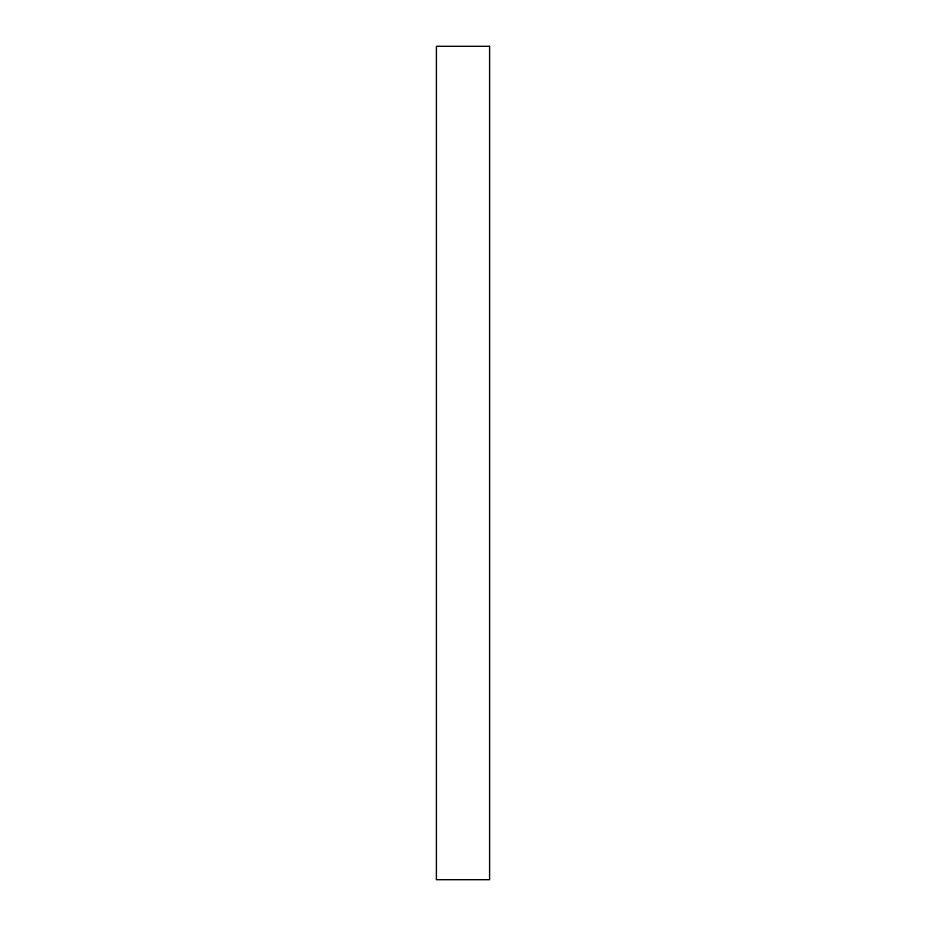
<?xml version="1.0" encoding="UTF-8"?>
<svg xmlns="http://www.w3.org/2000/svg" width="926" height="926" viewBox="0 0 926 926"><rect width="100%" height="100%" fill="white"/><g stroke="black" fill="none" stroke-linecap="round" stroke-linejoin="round"><path stroke-width="1.39" d="M489.599 46.3L436.401 46.3L436.401 879.7L489.599 879.7L489.599 46.3"/></g></svg>
